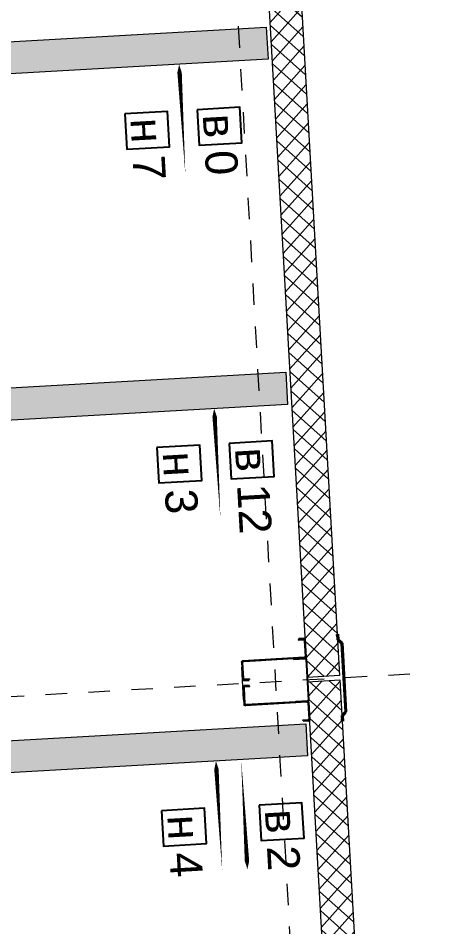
# Model space of a CAD drawing. Header units: metres. Extents: x 93803 to 107732, y 94484 to 125083.
# Drawn here: x 107729.475 to 107731.453, y 110810.089 to 110814.321 of the extents above; entities that cross this region are included whole.
import ezdxf

# ---------------------------------------------------------------- set-up
doc = ezdxf.new("R2010")
doc.units = ezdxf.units.M
for name, pattern in [('_ШПТ__20_т__2_5__Линия сетки', [25, 20, -2.5, 0, -2.5]), ('XKITLINE00', [0]), ('XKITLINE02', [4, 2, -2])]:
    doc.linetypes.add(name, pattern=pattern)
doc.layers.add('2023.10.30_В_ОТКЛОНЕНИЯ', color=7, linetype='Continuous')
doc.layers.add('2023.10.30_Н_ОТКЛОНЕНИЯ', color=7, linetype='Continuous')
for name, color, linetype, lineweight in [('Part', 250, 'Continuous', 0), ('S-WALL-PATT', 7, 'Continuous', 0), ('Выноски', 7, 'Continuous', 15), ('Обобщенные модели', 7, 'Continuous', 18), ('Оси', 250, 'Continuous', 9), ('Стены', 7, 'Continuous', 18), ('Стены штриховка', 7, 'Continuous', 30)]:
    doc.layers.add(name, color=color, linetype=linetype, lineweight=lineweight)
doc.styles.add('AxeAndPointZ', font='arial.ttf')

# ---------------------------------------------------------------- blocks, each defined once
blk = doc.blocks.new('Колонна К2')
at = {"layer": 'Part', "linetype": 'XKITLINE00', "lineweight": 0}
for p, q in [((-105, 146), (-104.9, 146.9)), ((-105, -141), (-105, 146)), ((-102.5, 146.6), (-102.5, 145.9)), ((-102.5, -141.1), (-102.5, 145.9)), ((-102.5, 143.6), (-102.4, 144.4)), ((-102.5, -143.4), (-102.5, 143.6)), ((-100, 144.1), (-100, 143.5)), ((-100, -143.5), (-100, 143.5)), ((-99.4, 152.4), (-98.5, 152.5)), ((-98.4, 150), (-99.1, 150)), ((-98.5, 152.5), (-17.5, 152.5)), ((-98.4, 150), (-17.6, 150)), ((-96.9, 149.9), (-96.1, 150)), ((-96, 147.5), (-96.6, 147.5)), ((-96.1, 150), (-22.9, 150)), ((-96, 147.5), (-23, 147.5)), ((-22.4, 147.5), (-23, 147.5)), ((-22.9, 150), (-22.1, 149.9)), ((-19, 143.5), (-19, 144.1)), ((-19, 120), (-19, 143.5)), ((-16.9, 150), (-17.6, 150)), ((-17.5, 152.5), (-16.6, 152.4)), ((-16.6, 144.4), (-16.5, 143.6)), ((-16.5, 120), (-16.5, 143.6)), ((-13.5, 145.9), (-13.5, 146.6)), ((-13.5, 122.5), (-13.5, 145.9)), ((-11.1, 146.9), (-11, 146)), ((-11, 146), (-11, 122.5)), ((11, 146), (11.1, 146.9)), ((11, 122.5), (11, 146)), ((13.5, 146.6), (13.5, 145.9)), ((13.5, 145.9), (13.5, 122.5)), ((16.5, 143.6), (16.6, 144.4)), ((16.5, 120), (16.5, 143.6)), ((16.6, 152.4), (17.5, 152.5)), ((17.6, 150), (16.9, 150)), ((17.5, 152.5), (98.5, 152.5)), ((17.6, 150), (98.4, 150)), ((19, 144.1), (19, 143.5)), ((19, 120), (19, 143.5)), ((22.1, 149.9), (22.9, 150)), ((23, 147.5), (22.4, 147.5)), ((22.9, 150), (96.1, 150)), ((23, 147.5), (96, 147.5)), ((96.6, 147.5), (96, 147.5)), ((96.1, 150), (96.9, 149.9)), ((99.1, 150), (98.4, 150)), ((98.5, 152.5), (99.4, 152.4)), ((100, 143.5), (100, 144.1)), ((100, -143.5), (100, 143.5)), ((102.4, 144.4), (102.5, 143.6)), ((102.5, 145.9), (102.5, 146.6)), ((102.5, -141.1), (102.5, 145.9)), ((102.5, -143.4), (102.5, 143.6)), ((104.9, 146.9), (105, 146)), ((105, -141), (105, 146)), ((-19, 120), (-16.5, 120)), ((-11, 122.5), (-13.5, 122.5)), ((13.5, 122.5), (11, 122.5)), ((19, 120), (16.5, 120)), ((-194, -143.5), (-194, -120)), ((-194, -120), (-191.5, -120)), ((-191.5, -120), (-191.5, -143.4)), ((-188.5, -117.5), (-186, -117.5)), ((-188.5, -141.1), (-188.5, -117.5)), ((-186, -117.5), (-186, -141)), ((-100, -143.5), (-100, -89.9)), ((-100, -89.9), (-97.5, -89.9)), ((-97.5, -89.9), (-97.5, -143.7)), ((100, -89.9), (97.5, -89.9)), ((97.5, -89.9), (97.5, -143.7)), ((100, -144), (100, -89.9)), ((188.5, -117.5), (186, -117.5)), ((186, -117.5), (186, -141)), ((188.5, -141.1), (188.5, -117.5)), ((191.5, -120), (191.5, -120)), ((191.5, -120), (191.5, -120)), ((191.5, -143.4), (191.5, -120)), ((191.5, -120), (194, -120)), ((194, -143.5), (194, -120)), ((-193.9, -144.4), (-194, -143.5)), ((-191.5, -143.4), (-191.5, -144.1)), ((-188.4, -141.9), (-188.5, -141.1)), ((-187.5, -150), (-188.4, -149.9)), ((-188.1, -147.5), (-187.4, -147.5)), ((-187.5, -150), (-106.5, -150)), ((-187.4, -147.5), (-106.6, -147.5)), ((-186, -141), (-186, -141.6)), ((-182.1, -147.5), (-182.9, -147.4)), ((-182.6, -145), (-182, -145)), ((-182.1, -147.5), (-108.9, -147.5)), ((-182, -145), (-109, -145)), ((-109, -145), (-108.4, -145)), ((-108.1, -147.4), (-108.9, -147.5)), ((-106.6, -147.5), (-105.9, -147.5)), ((-105.6, -149.9), (-106.5, -150)), ((-105, -141.6), (-105, -141)), ((-102.5, -141.1), (-102.6, -141.9)), ((-102.5, -144.1), (-102.5, -143.4)), ((-99.9, -144.4), (-100, -143.5)), ((-97.5, -143.4), (-97.5, -144.1)), ((-94.4, -149.9), (94.4, -149.9)), ((-94.1, -147.5), (94.1, -147.5)), ((97.5, -143.4), (97.5, -144.1)), ((99.9, -144.4), (100, -143.5)), ((100.1, -144.4), (100, -143.5)), ((102.6, -141.9), (102.5, -141.1)), ((102.5, -143.4), (102.5, -144.1)), ((105, -141), (105, -141.6)), ((106.5, -150), (105.6, -149.9)), ((105.9, -147.5), (106.6, -147.5)), ((106.5, -150), (187.5, -150)), ((106.6, -147.5), (187.4, -147.5)), ((108.9, -147.5), (108.1, -147.4)), ((108.4, -145), (109, -145)), ((108.9, -147.5), (182.1, -147.5)), ((109, -145), (182, -145)), ((182, -145), (182.6, -145)), ((182.9, -147.4), (182.1, -147.5)), ((186, -141.6), (186, -141)), ((187.4, -147.5), (188.1, -147.5)), ((188.4, -149.9), (187.5, -150)), ((188.5, -141.1), (188.4, -141.9)), ((191.5, -144.1), (191.5, -143.4)), ((194, -143.5), (193.9, -144.4))]:
    blk.add_line(p, q, dxfattribs=at)
at = {"layer": 'Part', "linetype": 'XKITLINE02', "lineweight": 0}
for p, q in [((-100, -140), (-100, 140)), ((100, -140), (100, 140))]:
    blk.add_line(p, q, dxfattribs=at)
at = {"layer": 'Part', "linetype": 'XKITLINE00', "lineweight": 0}
blk.add_lwpolyline([(-75, 152.5), (-75, 154.5), (75, 154.5), (75, 152.5), (-75, 152.5)], dxfattribs=at)
for centre, radius, start, end in [((-98.5, 146), 6.5, 98.1818, 171.8182), ((-98.5, 146), 3.99, 98.1818, 171.8182), ((-96, 143.5), 6.51, 98.1818, 171.8182), ((-96, 143.5), 4, 98.1818, 171.8182), ((-23, 143.5), 4, 8.1818, 81.8182), ((-23, 143.5), 6.51, 8.1818, 81.8182), ((-17.5, 146), 3.99, 8.1818, 81.8182), ((-17.5, 146), 6.5, 8.1818, 81.8182), ((17.5, 146), 6.5, 98.1818, 171.8182), ((17.5, 146), 3.99, 98.1818, 171.8182), ((23, 143.5), 6.51, 98.1818, 171.8182), ((23, 143.5), 4, 98.1818, 171.8182), ((96, 143.5), 4, 8.1818, 81.8182), ((96, 143.5), 6.51, 8.1818, 81.8182), ((98.5, 146), 3.99, 8.1818, 81.8182), ((98.5, 146), 6.5, 8.1818, 81.8182), ((-187.5, -143.5), 6.5, 188.1818, 261.8182), ((-187.5, -143.5), 3.99, 188.1818, 261.8182), ((-182, -141), 6.51, 188.1818, 261.8182), ((-182, -141), 4, 188.1818, 261.8182), ((-109, -141), 4, 278.1818, 351.8182), ((-109, -141), 6.51, 278.1818, 351.8182), ((-106.5, -143.5), 3.99, 278.1818, 351.8182), ((-106.5, -143.5), 6.5, 278.1818, 351.8182), ((-93.5, -143.5), 6.5, 188.1818, 261.8182), ((-93.5, -143.5), 3.99, 188.1818, 261.8182), ((93.5, -143.5), 3.99, 278.1818, 351.8182), ((93.5, -143.5), 6.5, 278.1818, 351.8182), ((106.5, -143.5), 6.5, 188.1818, 261.8182), ((106.5, -143.5), 3.99, 188.1818, 261.8182), ((109, -141), 6.51, 188.1818, 261.8182), ((109, -141), 4, 188.1818, 261.8182), ((182, -141), 4, 278.1818, 351.8182), ((182, -141), 6.51, 278.1818, 351.8182), ((187.5, -143.5), 3.99, 278.1818, 351.8182), ((187.5, -143.5), 6.5, 278.1818, 351.8182)]:
    blk.add_arc(centre, radius, start, end, dxfattribs=at)
blk = doc.blocks.new('*U284')
at = {"layer": 'S-WALL-PATT', "lineweight": 0, "true_color": 0x636466}
h = blk.add_hatch(dxfattribs=at)
h.set_pattern_fill('ANSI37', color=251, scale=20)
h.paths.add_polyline_path([(-150, 0), (0, 0), (0, 5980), (-150, 5980)])
at = {"color": 0}
blk.add_lwpolyline([(-150, 0), (0, 0), (0, 5980), (-150, 5980)], close=True, dxfattribs=at)
blk = doc.blocks.new('320мм_ФЭ_Стена_Стык вертикальный')
at = {"layer": 'Обобщенные модели', "lineweight": 9}
h = blk.add_hatch(dxfattribs=at)
h.set_pattern_fill('FP_4', color=256, style=0, pattern_type=2)
h.set_pattern_definition([(45, (210, 7e-13), (-106.066, 106.066), [])])
h.paths.add_polyline_path([(27265, -295), (27282, -278), (27281.6, -277), (27264.6, -294), (27155.4, -294), (27138.4, -277), (27138, -278), (27155, -295)], flags=0)
h.paths.add_polyline_path([(27307, -276), (27308, -275), (27298, -276)], flags=0)
h.paths.add_polyline_path([(27122, -276), (27122, -275), (27113, -276)], flags=0)
at = {"layer": 'Обобщенные модели', "lineweight": 40}
for p, q in [((26912, -275), (26902, -275)), ((26902, -275), (26902, -278)), ((26902, -278), (26928, -278)), ((26903, -277), (26903, -276)), ((26903, -276), (26912, -276)), ((26928.4, -277), (26903, -277)), ((26912, -276), (26912, -275)), ((26928, -278), (26945, -295)), ((26945.4, -294), (26928.4, -277)), ((27281.6, -277), (27264.6, -294)), ((27265, -295), (27282, -278)), ((27307, -277), (27281.6, -277)), ((27282, -278), (27308, -278)), ((27308, -275), (27298, -275)), ((27298, -275), (27298, -276)), ((27298, -276), (27307, -276)), ((27307, -276), (27307, -277)), ((27308, -278), (27308, -275))]:
    blk.add_line(p, q, dxfattribs=at)
for points in [[(26945, -295), (27265, -295)], [(26945.4, -294), (27264.6, -294)]]:
    blk.add_lwpolyline(points, dxfattribs=at)
blk = doc.blocks.new('34433')
at = {"layer": 'Стены штриховка'}
h = blk.add_hatch(dxfattribs=at)
h.set_pattern_fill('ASHLER', color=256, scale=200, angle=270, pattern_type=2)
h.set_pattern_definition([(315, (-90163.45, 379.79), (70.71068, 70.71068), []), (315, (-90092.75, 379.79), (70.71068, 70.71068), [50, -50])])
h.paths.add_polyline_path([(27011.4, 12187.7), (26861.3, 12187.7), (26861.3, 8327.7), (27011.4, 8327.7)])
h.paths.add_polyline_path([(30236.4, 12187.3), (30086.4, 12187.3), (30086.4, 8327.3), (30236.4, 8327.3)])
h.paths.add_polyline_path([(31846.5, 12187.3), (31696.4, 12187.3), (31696.4, 8327.3), (31846.5, 8327.3)])
h.paths.add_polyline_path([(33486.4, 12187.2), (33336.3, 12187.2), (33336.3, 8327.2), (33486.4, 8327.2)])
h.paths.add_polyline_path([(39026.4, 12187), (38876.4, 12187), (38876.4, 8327), (39026.4, 8327)])
h.paths.add_polyline_path([(42161.5, 12187), (42011.4, 12187), (42011.4, 8327), (42161.5, 8327)])
at = {"layer": 'Оси', "linetype": '_ШПТ__20_т__2_5__Линия сетки'}
for p, q in [((33131.5, -815.2), (33131.5, 12717.6)), ((14075.1, 12057), (46878.1, 12057))]:
    blk.add_line(p, q, dxfattribs=at)
at = {"layer": 'Стены'}
for points in [[(30086.4, 12187.3), (30236.4, 12187.3), (30236.4, 8327.3), (30086.4, 8327.3)], [(31696.4, 12187.3), (31846.5, 12187.3), (31846.5, 8327.3), (31696.4, 8327.3)], [(33336.3, 12187.2), (33486.4, 12187.2), (33486.4, 8327.2), (33336.3, 8327.2)]]:
    blk.add_lwpolyline(points, close=True, dxfattribs=at)
at = {"color": 1, "xscale": -1, "rotation": 180}
blk.add_blockref('Колонна К2', (33131.5, 12057), dxfattribs=at)
at = {"layer": 'Выноски', "xscale": -1, "rotation": 90}
for p in [(33121.5, 12207), (39121.5, 12207)]:
    blk.add_blockref('*U284', p, dxfattribs=at)
at = {"layer": 'Обобщенные модели', "xscale": -1, "rotation": 180}
blk.add_blockref('320мм_ФЭ_Стена_Стык вертикальный', (6026.5, 12082), dxfattribs=at)

msp = doc.modelspace()

# ---------------------------------------------------------------- block references
at = {"xscale": 0.001, "yscale": 0.001, "zscale": 0.001, "rotation": 273.2530497410625}
msp.add_blockref('34433', (107716.7554, 110843.6261), dxfattribs=at)

# ---------------------------------------------------------------- next in the draw order: linework, layer by layer
at = {"layer": '2023.10.30_В_ОТКЛОНЕНИЯ'}
for points in [[(107730.2535, 110813.5959, 0, 0, 0), (107730.2245, 110814.1064, 0, 0.1091, 0), (107730.2361, 110813.9022, 0.0205, 0.0205, 0), (107730.2535, 110813.5959, 0, 0, 0)], [(107730.4253, 110810.3506, 0, 0, 0), (107730.3963, 110810.8612, 0, 0.1091, 0), (107730.4079, 110810.657, 0.0205, 0.0205, 0), (107730.4253, 110810.3506, 0, 0, 0)]]:
    msp.add_lwpolyline(points, format="xyseb", dxfattribs=at)
for points in [[(107730.308, 110813.8948), (107730.3174, 110813.73), (107730.517, 110813.7414), (107730.5076, 110813.9061), (107730.308, 110813.8948)], [(107730.4582, 110812.3408), (107730.4676, 110812.176), (107730.6672, 110812.1874), (107730.6579, 110812.3521), (107730.4582, 110812.3408)], [(107730.5974, 110810.656), (107730.6067, 110810.4913), (107730.8064, 110810.5026), (107730.797, 110810.6674), (107730.5974, 110810.656)]]:
    msp.add_lwpolyline(points, dxfattribs=at)
at = {"layer": '2023.10.30_Н_ОТКЛОНЕНИЯ'}
for points in [[(107730.2535, 110813.5959, 0, 0, 0), (107730.2245, 110814.1064, 0, 0.1091, 0), (107730.2361, 110813.9022, 0.0205, 0.0205, 0), (107730.2535, 110813.5959, 0, 0, 0)], [(107730.4168, 110811.9925, 0, 0, 0), (107730.3878, 110812.5031, 0, 0.1091, 0), (107730.3994, 110812.2989, 0.0205, 0.0205, 0), (107730.4168, 110811.9925, 0, 0, 0)], [(107730.5138, 110810.8677, 0, 0, 0), (107730.5428, 110810.3572, 0, 0.1091, 0), (107730.5312, 110810.5614, 0.0205, 0.0205, 0), (107730.5138, 110810.8677, 0, 0, 0)]]:
    msp.add_lwpolyline(points, format="xyseb", dxfattribs=at)
for points in [[(107729.971, 110813.8756), (107729.9804, 110813.7109), (107730.1801, 110813.7222), (107730.1707, 110813.887), (107729.971, 110813.8756)], [(107730.1213, 110812.3216), (107730.1306, 110812.1569), (107730.3303, 110812.1682), (107730.3209, 110812.3329), (107730.1213, 110812.3216)], [(107730.1428, 110810.6302), (107730.1522, 110810.4655), (107730.3519, 110810.4768), (107730.3425, 110810.6415), (107730.1428, 110810.6302)]]:
    msp.add_lwpolyline(points, dxfattribs=at)

# ---------------------------------------------------------------- next in the draw order: texts
at = {"layer": '2023.10.30_В_ОТКЛОНЕНИЯ', "style": 'AxeAndPointZ'}
for s, p in [('в 0', (107730.3344, 110813.8712)), ('в 12', (107730.4846, 110812.3172)), ('в 2', (107730.6238, 110810.6325))]:
    msp.add_text(s, height=0.15, rotation=273.253, dxfattribs=at).set_placement(p)
at = {"layer": '2023.10.30_Н_ОТКЛОНЕНИЯ', "style": 'AxeAndPointZ'}
for s, p in [('н 7', (107729.9974, 110813.8521)), ('н 3', (107730.1477, 110812.298)), ('н 4', (107730.1692, 110810.6066))]:
    msp.add_text(s, height=0.15, rotation=273.253, dxfattribs=at).set_placement(p)

doc.saveas('drawing.dxf')
